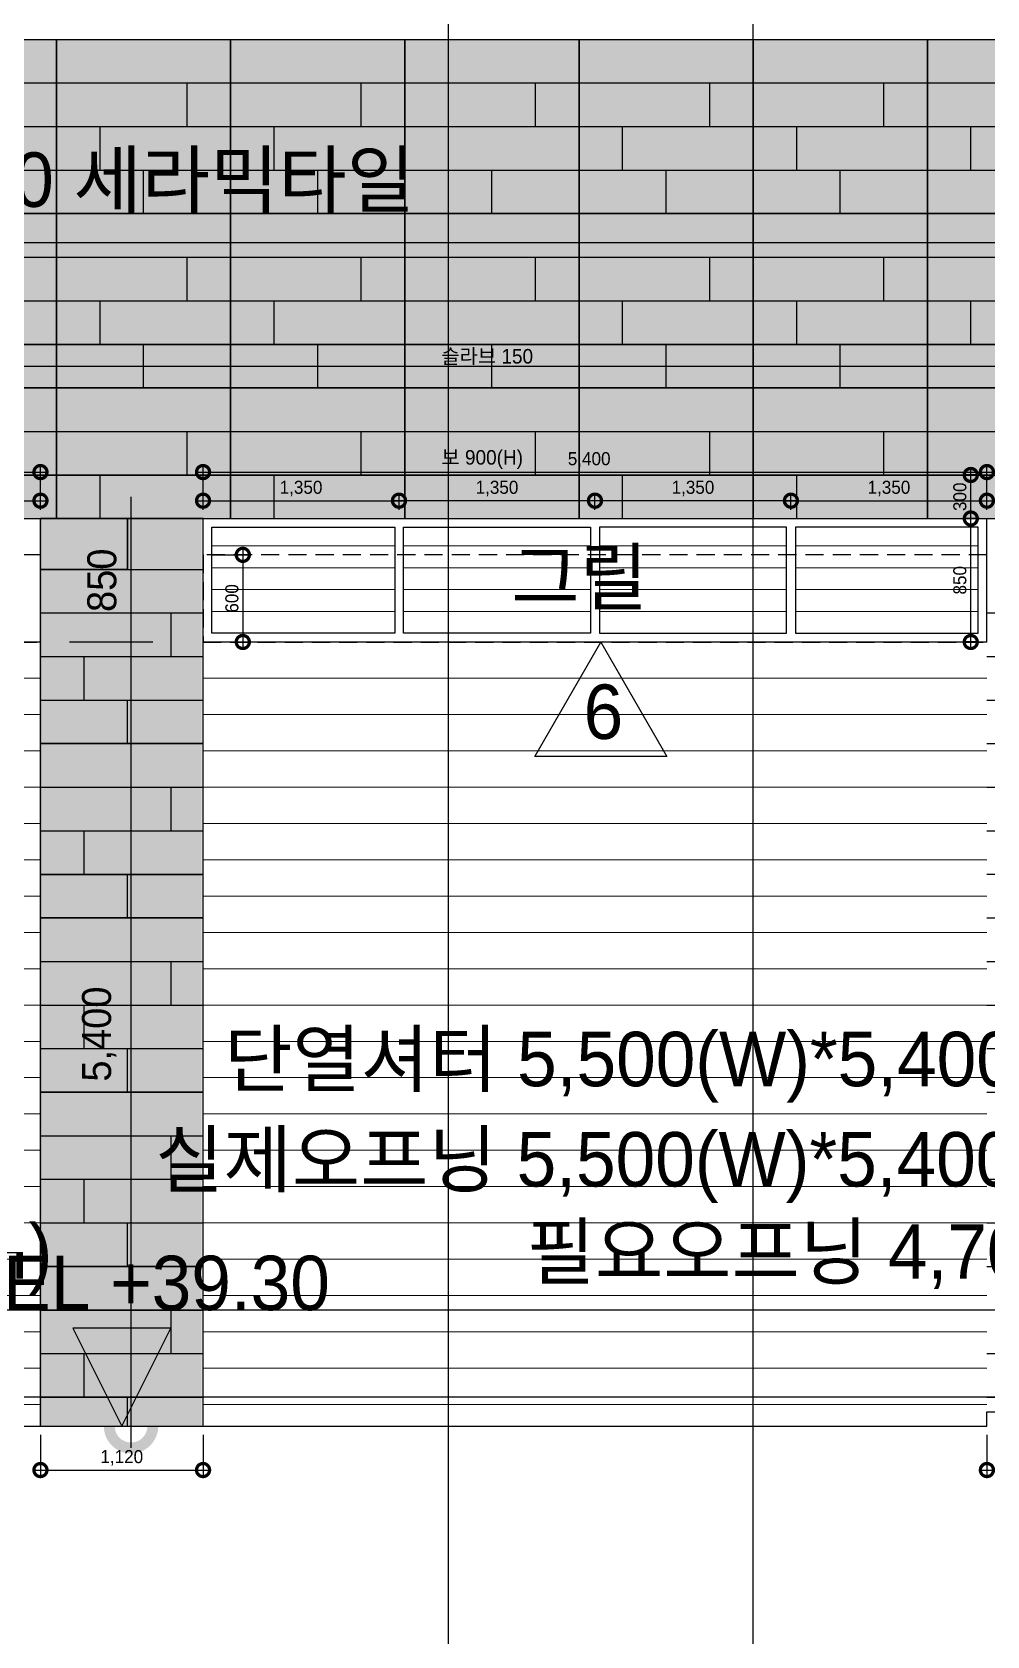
# Model space of a CAD drawing. Extents: x -430745 to 210250, y 0 to 148500.
# Drawn here: x 100127 to 106705, y 35485 to 46529 of the extents above; entities that cross this region are included whole.
import ezdxf
from ezdxf.enums import TextEntityAlignment as Align
from ezdxf.xclip import XClip

# ---------------------------------------------------------------- set-up
doc = ezdxf.new("R2010")
doc.units = 0
doc.header["$LTSCALE"] = 250
doc.header["$MEASUREMENT"] = 0
doc.header["$XCLIPFRAME"] = 2
doc.linetypes.add('ACAD_ISO05W100', pattern=[33, 24, -3, 0, -3, 0, -3])
doc.linetypes.add('X-배면도$0$DASHED', pattern=[0.75, 0.5, -0.25])
doc.layers.get('0').update_dxf_attribs({"linetype": 'CONTINUOUS'})
doc.layers.get('Defpoints').update_dxf_attribs({"linetype": 'CONTINUOUS'})
for name, color, linetype in [('# 레벨 계획', 193, 'CONTINUOUS'), ('A-CEN', 1, 'CONTINUOUS'), ('A-DIM', 7, 'CONTINUOUS'), ('A-ELE-2', 2, 'CONTINUOUS'), ('A-ELE-253', 253, 'CONTINUOUS'), ('A-ELE-8 해치(세로)', 8, 'CONTINUOUS'), ('A-SITE', 2, 'ACAD_ISO05W100'), ('X-배면도$0$A-DOOR-SHT', 3, 'CONTINUOUS'), ('X-배면도$0$A-ELE-7', 7, 'CONTINUOUS'), ('X-배면도$0$A-ELE-8', 8, 'CONTINUOUS'), ('X-배면도$0$A-ELE-8 해치', 8, 'CONTINUOUS')]:
    doc.layers.add(name, color=color, linetype=linetype)
for name, color, linetype, plot in [('NOPLOT', 193, 'CONTINUOUS', False), ('NOPLOT-TEXT', 41, 'CONTINUOUS', False), ('X-배면도$0$A-ELE-셔터박스', 5, 'X-배면도$0$DASHED', False), ('X-배면도$0$NOPLOT', 193, 'CONTINUOUS', False), ('X-배면도$0$NOPLOT-TEXT', 41, 'CONTINUOUS', False)]:
    doc.layers.add(name, color=color, linetype=linetype, plot=plot)
doc.layers.add('X-배면도$0$A-ELE-9', color=9, linetype='CONTINUOUS', lineweight=5)
doc.styles.add('Gdim', font='')
doc.styles.add('Gtx', font='')
doc.styles.add('X-배면도$0$Gdim', font='')
doc.styles.add('X-배면도$0$Gtx', font='')
doc.styles.get('Gdim').set_extended_font_data('Dotum')
doc.styles.get('Gtx').set_extended_font_data('Dotum')
doc.styles.get('X-배면도$0$Gdim').set_extended_font_data('Dotum')
doc.styles.get('X-배면도$0$Gtx').set_extended_font_data('Dotum')
doc.dimstyles.new('Gdim100', dxfattribs={"dimscale": 100, "dimtxt": 3, "dimasz": 6, "dimexe": 1.5, "dimexo": 2, "dimgap": 1, "dimtad": 1, "dimdec": 0, "dimzin": 0, "dimdsep": 46, "dimtxsty": 'Gdim', "dimblk": 'DOTSMALL', "dimcen": 1.5, "dimdle": 1.5, "dimclrd": 1, "dimclre": 1, "dimclrt": 256, "dimazin": 0, "dimtfac": 1, "dimtdec": 0, "dimtix": 1, "dimtmove": 2, "dimatfit": 3, "dimldrblk": 'DOTSMALL', "dimfxl": 1.5, "dimtolj": 1, "dimtzin": 0, "dimlwd": -1, "dimlwe": -1, "dimarcsym": 0})
doc.dimstyles.new('Gdim30', dxfattribs={"dimscale": 30, "dimtxt": 3, "dimasz": 6, "dimexe": 1.5, "dimexo": 2, "dimgap": 1, "dimtad": 1, "dimdec": 0, "dimzin": 0, "dimdsep": 46, "dimlunit": 6, "dimtxsty": 'Gdim', "dimblk": 'DOTSMALL', "dimcen": 1.5, "dimdle": 1.5, "dimclrd": 1, "dimclre": 1, "dimclrt": 256, "dimazin": 0, "dimtfac": 1, "dimtdec": 0, "dimtix": 1, "dimtmove": 2, "dimatfit": 3, "dimldrblk": 'DOTSMALL', "dimfxl": 1.5, "dimtolj": 1, "dimtzin": 0, "dimlwd": -1, "dimlwe": -1, "dimarcsym": 1})
doc.dimstyles.new('X-배면도$0$Gdim250', dxfattribs={"dimscale": 250, "dimtxt": 3, "dimasz": 6, "dimexe": 1.5, "dimexo": 2, "dimgap": 1, "dimtad": 1, "dimdec": 0, "dimzin": 0, "dimdsep": 46, "dimlunit": 6, "dimtxsty": 'X-배면도$0$Gdim', "dimblk": 'X-배면도$0$_DotSmall', "dimblk1": 'X-배면도$0$_DotSmall', "dimblk2": 'X-배면도$0$_DotSmall', "dimsah": 1, "dimcen": 1.5, "dimdle": 1.5, "dimclrd": 1, "dimclre": 1, "dimclrt": 256, "dimazin": 0, "dimtfac": 1, "dimtdec": 0, "dimtix": 1, "dimtmove": 2, "dimatfit": 3, "dimldrblk": 'X-배면도$0$_DotSmall', "dimfxl": 1.5, "dimtolj": 1, "dimtzin": 0, "dimlwd": -1, "dimlwe": -1, "dimarcsym": 1})
doc.dimstyles.new('X-배면도$0$Gdim30', dxfattribs={"dimscale": 30, "dimtxt": 3, "dimasz": 6, "dimexe": 1.5, "dimexo": 2, "dimgap": 1, "dimtad": 1, "dimdec": 0, "dimzin": 0, "dimdsep": 46, "dimlunit": 6, "dimtxsty": 'X-배면도$0$Gdim', "dimblk": 'X-배면도$0$_DotSmall', "dimcen": 1.5, "dimdle": 1.5, "dimclrd": 1, "dimclre": 1, "dimclrt": 256, "dimazin": 0, "dimtfac": 1, "dimtdec": 0, "dimtix": 1, "dimtmove": 2, "dimatfit": 3, "dimldrblk": 'X-배면도$0$_DotSmall', "dimfxl": 1.5, "dimtolj": 1, "dimtzin": 0, "dimlwd": -1, "dimlwe": -1, "dimarcsym": 1})

# ---------------------------------------------------------------- blocks, each defined once
blk = doc.blocks.new('A-CEN-WEST2')
at = {"layer": 'A-CEN'}
for p, q in [((14319010.5, -438071.4, 0), (14319010.5, -330738.1, 0)), ((14321110.5, -438071.4, 0), (14321110.5, -330738.1, 0)), ((14386647.6, -420925.9, 0), (14240098.5, -420925.9, 0)), ((14386647.6, -421525.9, 0), (14300110.5, -421525.9, 0))]:
    blk.add_line(p, q, dxfattribs=at)
at = {"layer": 'A-CEN', "elevation": 0}
blk.add_lwpolyline([(14300110.5, -413575.9), (14386647.6, -413575.9)], dxfattribs=at)
blk = doc.blocks.new('A$C4f5f1e8d')
at = {"layer": '# 레벨 계획', "elevation": 0}
blk.add_lwpolyline([(60504, 500), (60841, 1175), (60166, 1175), (60504, 500)], dxfattribs=at)
at = {"layer": '# 레벨 계획', "style": 'Gtx'}
blk.add_text('EL +39.30', height=375, rotation=360, dxfattribs=at).set_placement((59687, 1299))
blk = doc.blocks.new('_DotSmall')
at = {"color": 0, "linetype": 'ByBlock', "const_width": 0.5}
blk.add_lwpolyline([(-0.0625, 0, 1), (0.0625, 0, 1)], format="xyb", close=True, dxfattribs=at)
blk = doc.blocks.new('*D65')
at = {"layer": 'Defpoints', "color": 0, "transparency": 16777216}
for p in [(108195, 37729, 0), (106705, 36929), (108195, 36627)]:
    blk.add_point(p, dxfattribs=at)
at = {"layer": 'NOPLOT', "color": 1, "transparency": 16777216}
for p, q in [((108195, 37669), (108195, 36582)), ((106705, 36869), (106705, 36582)), ((106660, 36627), (108240, 36627))]:
    blk.add_line(p, q, dxfattribs=at)
at = {"layer": 'NOPLOT', "color": 1, "transparency": 16777216, "xscale": 180, "yscale": 180, "zscale": 180, "rotation": 180}
blk.add_blockref('_DotSmall', (106705, 36627), dxfattribs=at)
at = {"layer": 'NOPLOT', "color": 1, "transparency": 16777216, "xscale": 180, "yscale": 180, "zscale": 180}
blk.add_blockref('_DotSmall', (108195, 36627), dxfattribs=at)
at = {"layer": 'NOPLOT', "transparency": 16777216, "insert": (107450, 36711), "char_height": 90, "attachment_point": 5, "style": 'Gdim'}
blk.add_mtext('\\A1;1,490', dxfattribs=at)
blk = doc.blocks.new('X-배면도$0$_DotSmall')
at = {"color": 0, "linetype": 'ByBlock', "const_width": 0.5}
blk.add_lwpolyline([(-0.0625, 0, 1), (0.0625, 0, 1)], format="xyb", close=True, dxfattribs=at)
blk = doc.blocks.new('*D87')
at = {"layer": 'Defpoints', "color": 0, "transparency": 16777216}
for p in [(100235, 43179, 0), (100809, 43179, 0), (100185, 42329)]:
    blk.add_point(p, dxfattribs=at)
at = {"layer": 'NOPLOT', "color": 1, "transparency": 16777216}
for p, q in [((100809, 42179, 0), (100809, 43329, 0)), ((100435, 43179, 0), (100959, 43179, 0)), ((100385, 42329, 0), (100959, 42329, 0))]:
    blk.add_line(p, q, dxfattribs=at)
at = {"layer": 'NOPLOT', "color": 1, "transparency": 16777216, "xscale": 600, "yscale": 600, "zscale": 600}
for p, rotation in [((100809, 43179, 0), 90), ((100809, 42329, 0), 270)]:
    blk.add_blockref('X-배면도$0$_DotSmall', p, dxfattribs=dict(at, rotation=rotation))
at = {"layer": 'NOPLOT', "transparency": 16777216, "insert": (100609, 42754, 0), "char_height": 200, "attachment_point": 5, "rotation": 90, "style": 'X-배면도$0$Gdim'}
blk.add_mtext('\\A1;850', dxfattribs=at)
blk = doc.blocks.new('*D88')
at = {"layer": 'Defpoints', "color": 0, "transparency": 16777216}
for p in [(106594, 43479), (106705, 43479, 0), (106705, 43179, 0)]:
    blk.add_point(p, dxfattribs=at)
at = {"layer": 'NOPLOT', "color": 1, "transparency": 16777216}
for p, q in [((106594, 43134), (106594, 43524)), ((106645, 43479), (106549, 43479)), ((106645, 43179), (106549, 43179))]:
    blk.add_line(p, q, dxfattribs=at)
at = {"layer": 'NOPLOT', "color": 1, "transparency": 16777216, "xscale": 180, "yscale": 180, "zscale": 180}
for p, rotation in [((106594, 43479), 90), ((106594, 43179), 270)]:
    blk.add_blockref('X-배면도$0$_DotSmall', p, dxfattribs=dict(at, rotation=rotation))
at = {"layer": 'NOPLOT', "transparency": 16777216, "insert": (106519, 43329), "char_height": 90, "attachment_point": 5, "rotation": 90, "style": 'X-배면도$0$Gdim'}
blk.add_mtext('\\A1;300', dxfattribs=at)
blk = doc.blocks.new('*D89')
at = {"layer": 'Defpoints', "color": 0, "transparency": 16777216}
for p in [(106594, 43179, 0), (106594, 43179, 0), (106705, 42329)]:
    blk.add_point(p, dxfattribs=at)
at = {"layer": 'NOPLOT', "color": 1, "transparency": 16777216}
for p, q in [((106594, 42284, 0), (106594, 43224, 0)), ((106654, 43179, 0), (106639, 43179, 0)), ((106645, 42329, 0), (106549, 42329, 0))]:
    blk.add_line(p, q, dxfattribs=at)
at = {"layer": 'NOPLOT', "color": 1, "transparency": 16777216, "xscale": 180, "yscale": 180, "zscale": 180}
for p, rotation in [((106594, 43179, 0), 90), ((106594, 42329, 0), 270)]:
    blk.add_blockref('X-배면도$0$_DotSmall', p, dxfattribs=dict(at, rotation=rotation))
at = {"layer": 'NOPLOT', "transparency": 16777216, "insert": (106519, 42754, 0), "char_height": 90, "attachment_point": 5, "rotation": 90, "style": 'X-배면도$0$Gdim'}
blk.add_mtext('\\A1;850', dxfattribs=at)
blk = doc.blocks.new('*D90')
at = {"layer": 'Defpoints', "color": 0, "transparency": 16777216}
for p in [(100235, 42329), (100809, 42329, 0), (100185, 36929)]:
    blk.add_point(p, dxfattribs=at)
at = {"layer": 'NOPLOT', "color": 1, "transparency": 16777216}
for p, q in [((100809, 36779, 0), (100809, 42479, 0)), ((100435, 42329, 0), (100959, 42329, 0)), ((100385, 36929, 0), (100959, 36929, 0))]:
    blk.add_line(p, q, dxfattribs=at)
at = {"layer": 'NOPLOT', "color": 1, "transparency": 16777216, "xscale": 600, "yscale": 600, "zscale": 600}
for p, rotation in [((100809, 42329, 0), 90), ((100809, 36929, 0), 270)]:
    blk.add_blockref('X-배면도$0$_DotSmall', p, dxfattribs=dict(at, rotation=rotation))
at = {"layer": 'NOPLOT', "transparency": 16777216, "insert": (100590, 39629, 0), "char_height": 200, "attachment_point": 5, "rotation": 90, "style": 'X-배면도$0$Gdim'}
blk.add_mtext('\\A1;5,400', dxfattribs=at)
blk = doc.blocks.new('*D92')
at = {"layer": 'Defpoints', "color": 0, "transparency": 16777216}
for p in [(101305, 42929), (101305, 42329), (101579, 42329)]:
    blk.add_point(p, dxfattribs=at)
at = {"layer": 'NOPLOT', "color": 1, "transparency": 16777216}
for p, q in [((101579, 42974), (101579, 42284)), ((101365, 42929), (101624, 42929)), ((101365, 42329), (101624, 42329))]:
    blk.add_line(p, q, dxfattribs=at)
at = {"layer": 'NOPLOT', "color": 1, "transparency": 16777216, "xscale": 180, "yscale": 180, "zscale": 180}
for p, rotation in [((101579, 42929), 90), ((101579, 42329), 270)]:
    blk.add_blockref('X-배면도$0$_DotSmall', p, dxfattribs=dict(at, rotation=rotation))
at = {"layer": 'NOPLOT', "transparency": 16777216, "insert": (101504, 42629), "char_height": 90, "attachment_point": 5, "rotation": 90, "style": 'X-배면도$0$Gdim'}
blk.add_mtext('\\A1;600', dxfattribs=at)
blk = doc.blocks.new('*D93')
at = {"layer": 'Defpoints', "color": 0, "transparency": 16777216}
for p in [(100185, 36929), (101305, 36929), (101305, 36627)]:
    blk.add_point(p, dxfattribs=at)
at = {"layer": 'NOPLOT', "color": 1, "transparency": 16777216}
for p, q in [((100185, 36869), (100185, 36582)), ((101305, 36869), (101305, 36582)), ((100140, 36627), (101350, 36627))]:
    blk.add_line(p, q, dxfattribs=at)
at = {"layer": 'NOPLOT', "color": 1, "transparency": 16777216, "xscale": 180, "yscale": 180, "zscale": 180, "rotation": 180}
blk.add_blockref('X-배면도$0$_DotSmall', (100185, 36627), dxfattribs=at)
at = {"layer": 'NOPLOT', "color": 1, "transparency": 16777216, "xscale": 180, "yscale": 180, "zscale": 180}
blk.add_blockref('X-배면도$0$_DotSmall', (101305, 36627), dxfattribs=at)
at = {"layer": 'NOPLOT', "transparency": 16777216, "insert": (100745, 36711), "char_height": 90, "attachment_point": 5, "style": 'X-배면도$0$Gdim'}
blk.add_mtext('\\A1;1,120', dxfattribs=at)
blk = doc.blocks.new('*D94')
at = {"layer": 'Defpoints', "color": 0, "transparency": 16777216}
for p in [(100185, 43499), (94785, 43179, 0), (100185, 43179, 0)]:
    blk.add_point(p, dxfattribs=at)
at = {"layer": 'NOPLOT', "color": 1, "transparency": 16777216}
for p, q in [((94785, 43239), (94785, 43544)), ((100185, 43239), (100185, 43544)), ((94740, 43499), (100230, 43499))]:
    blk.add_line(p, q, dxfattribs=at)
at = {"layer": 'NOPLOT', "color": 1, "transparency": 16777216, "xscale": 180, "yscale": 180, "zscale": 180, "rotation": 180}
blk.add_blockref('X-배면도$0$_DotSmall', (94785, 43499), dxfattribs=at)
at = {"layer": 'NOPLOT', "color": 1, "transparency": 16777216, "xscale": 180, "yscale": 180, "zscale": 180}
blk.add_blockref('X-배면도$0$_DotSmall', (100185, 43499), dxfattribs=at)
at = {"layer": 'NOPLOT', "transparency": 16777216, "insert": (97525, 43583), "char_height": 90, "attachment_point": 5, "style": 'X-배면도$0$Gdim'}
blk.add_mtext('\\A1;5,400', dxfattribs=at)
blk = doc.blocks.new('*D95')
at = {"layer": 'Defpoints', "color": 0, "transparency": 16777216}
for p in [(106705, 43499), (101305, 43179, 0), (106705, 43179, 0)]:
    blk.add_point(p, dxfattribs=at)
at = {"layer": 'NOPLOT', "color": 1, "transparency": 16777216}
for p, q in [((101305, 43239), (101305, 43544)), ((106705, 43239), (106705, 43544)), ((101260, 43499), (106750, 43499))]:
    blk.add_line(p, q, dxfattribs=at)
at = {"layer": 'NOPLOT', "color": 1, "transparency": 16777216, "xscale": 180, "yscale": 180, "zscale": 180, "rotation": 180}
blk.add_blockref('X-배면도$0$_DotSmall', (101305, 43499), dxfattribs=at)
at = {"layer": 'NOPLOT', "color": 1, "transparency": 16777216, "xscale": 180, "yscale": 180, "zscale": 180}
blk.add_blockref('X-배면도$0$_DotSmall', (106705, 43499), dxfattribs=at)
at = {"layer": 'NOPLOT', "transparency": 16777216, "insert": (103965, 43583), "char_height": 90, "attachment_point": 5, "style": 'X-배면도$0$Gdim'}
blk.add_mtext('\\A1;5,400', dxfattribs=at)
blk = doc.blocks.new('*D97')
at = {"layer": 'Defpoints', "color": 0, "transparency": 16777216}
for p in [(100185, 43302), (98835, 43179, 0), (100185, 43179, 0)]:
    blk.add_point(p, dxfattribs=at)
at = {"layer": 'NOPLOT', "color": 1, "transparency": 16777216}
for p, q in [((98790, 43302), (100230, 43302)), ((98835, 43239), (98835, 43347)), ((100185, 43239), (100185, 43347))]:
    blk.add_line(p, q, dxfattribs=at)
at = {"layer": 'NOPLOT', "color": 1, "transparency": 16777216, "xscale": 180, "yscale": 180, "zscale": 180, "rotation": 180}
blk.add_blockref('X-배면도$0$_DotSmall', (98835, 43302), dxfattribs=at)
at = {"layer": 'NOPLOT', "color": 1, "transparency": 16777216, "xscale": 180, "yscale": 180, "zscale": 180}
blk.add_blockref('X-배면도$0$_DotSmall', (100185, 43302), dxfattribs=at)
at = {"layer": 'NOPLOT', "transparency": 16777216, "insert": (99510, 43386), "char_height": 90, "attachment_point": 5, "style": 'X-배면도$0$Gdim'}
blk.add_mtext('\\A1;1,350', dxfattribs=at)
blk = doc.blocks.new('*D100')
at = {"layer": 'Defpoints', "color": 0, "transparency": 16777216}
for p in [(102655, 43302), (101305, 43179, 0), (102655, 43179, 0)]:
    blk.add_point(p, dxfattribs=at)
at = {"layer": 'NOPLOT', "color": 1, "transparency": 16777216}
for p, q in [((101260, 43302), (102700, 43302)), ((101305, 43239), (101305, 43347)), ((102655, 43239), (102655, 43347))]:
    blk.add_line(p, q, dxfattribs=at)
at = {"layer": 'NOPLOT', "color": 1, "transparency": 16777216, "xscale": 180, "yscale": 180, "zscale": 180, "rotation": 180}
blk.add_blockref('X-배면도$0$_DotSmall', (101305, 43302), dxfattribs=at)
at = {"layer": 'NOPLOT', "color": 1, "transparency": 16777216, "xscale": 180, "yscale": 180, "zscale": 180}
blk.add_blockref('X-배면도$0$_DotSmall', (102655, 43302), dxfattribs=at)
at = {"layer": 'NOPLOT', "transparency": 16777216, "insert": (101980, 43386), "char_height": 90, "attachment_point": 5, "style": 'X-배면도$0$Gdim'}
blk.add_mtext('\\A1;1,350', dxfattribs=at)
blk = doc.blocks.new('*D101')
at = {"layer": 'Defpoints', "color": 0, "transparency": 16777216}
for p in [(106705, 43302), (105355, 43179, 0), (106705, 43179, 0)]:
    blk.add_point(p, dxfattribs=at)
at = {"layer": 'NOPLOT', "color": 1, "transparency": 16777216}
for p, q in [((105310, 43302), (106750, 43302)), ((105355, 43239), (105355, 43347)), ((106705, 43239), (106705, 43347))]:
    blk.add_line(p, q, dxfattribs=at)
at = {"layer": 'NOPLOT', "color": 1, "transparency": 16777216, "xscale": 180, "yscale": 180, "zscale": 180, "rotation": 180}
blk.add_blockref('X-배면도$0$_DotSmall', (105355, 43302), dxfattribs=at)
at = {"layer": 'NOPLOT', "color": 1, "transparency": 16777216, "xscale": 180, "yscale": 180, "zscale": 180}
blk.add_blockref('X-배면도$0$_DotSmall', (106705, 43302), dxfattribs=at)
at = {"layer": 'NOPLOT', "transparency": 16777216, "insert": (106030, 43386), "char_height": 90, "attachment_point": 5, "style": 'X-배면도$0$Gdim'}
blk.add_mtext('\\A1;1,350', dxfattribs=at)
blk = doc.blocks.new('*D102')
at = {"layer": 'Defpoints', "color": 0, "transparency": 16777216}
for p in [(104005, 43302), (104005, 43179, 0), (105355, 43179, 0)]:
    blk.add_point(p, dxfattribs=at)
at = {"layer": 'NOPLOT', "color": 1, "transparency": 16777216}
for p, q in [((105400, 43302), (103960, 43302)), ((104005, 43239), (104005, 43347)), ((105355, 43239), (105355, 43347))]:
    blk.add_line(p, q, dxfattribs=at)
at = {"layer": 'NOPLOT', "color": 1, "transparency": 16777216, "xscale": 180, "yscale": 180, "zscale": 180, "rotation": 180}
blk.add_blockref('X-배면도$0$_DotSmall', (104005, 43302), dxfattribs=at)
at = {"layer": 'NOPLOT', "color": 1, "transparency": 16777216, "xscale": 180, "yscale": 180, "zscale": 180}
blk.add_blockref('X-배면도$0$_DotSmall', (105355, 43302), dxfattribs=at)
at = {"layer": 'NOPLOT', "transparency": 16777216, "insert": (104680, 43386), "char_height": 90, "attachment_point": 5, "style": 'X-배면도$0$Gdim'}
blk.add_mtext('\\A1;1,350', dxfattribs=at)
blk = doc.blocks.new('*D103')
at = {"layer": 'Defpoints', "color": 0, "transparency": 16777216}
for p in [(102655, 43302), (102655, 43179, 0), (104005, 43179, 0)]:
    blk.add_point(p, dxfattribs=at)
at = {"layer": 'NOPLOT', "color": 1, "transparency": 16777216}
for p, q in [((104050, 43302), (102610, 43302)), ((102655, 43239), (102655, 43347)), ((104005, 43239), (104005, 43347))]:
    blk.add_line(p, q, dxfattribs=at)
at = {"layer": 'NOPLOT', "color": 1, "transparency": 16777216, "xscale": 180, "yscale": 180, "zscale": 180, "rotation": 180}
blk.add_blockref('X-배면도$0$_DotSmall', (102655, 43302), dxfattribs=at)
at = {"layer": 'NOPLOT', "color": 1, "transparency": 16777216, "xscale": 180, "yscale": 180, "zscale": 180}
blk.add_blockref('X-배면도$0$_DotSmall', (104005, 43302), dxfattribs=at)
at = {"layer": 'NOPLOT', "transparency": 16777216, "insert": (103330, 43386), "char_height": 90, "attachment_point": 5, "style": 'X-배면도$0$Gdim'}
blk.add_mtext('\\A1;1,350', dxfattribs=at)
blk = doc.blocks.new('X-배면도$0$하역장 보 검토-240802')
at = {"layer": 'X-배면도$0$NOPLOT', "color": 177, "true_color": 0x293189}
blk.add_line((120948, -163507, 0), (151248, -163507, 0), dxfattribs=at)
at = {"layer": 'X-배면도$0$NOPLOT', "color": 177, "true_color": 0x293189, "elevation": 0}
blk.add_lwpolyline([(151248, -164257), (120948, -164257), (120948, -163357), (151248, -163357)], close=True, dxfattribs=at)
at = {"layer": 'X-배면도$0$NOPLOT-TEXT', "linetype": 'Continuous', "style": 'X-배면도$0$Gtx'}
for s, p in [('슬라브 150', (138000, -163489)), ('보 900(H)', (138000, -164185))]:
    blk.add_text(s, height=100, rotation=360, dxfattribs=at).set_placement(p)
blk = doc.blocks.new('*U211')
for p, q in [((14400, 900), (14400, 1200)), ((15600, 900), (15600, 1200)), ((16800, 900), (16800, 1200)), ((18000, 900), (18000, 1200)), ((19200, 900), (19200, 1200)), ((20400, 900), (20400, 1200)), ((15300, 600), (15300, 900)), ((16500, 600), (16500, 900)), ((17700, 600), (17700, 900)), ((18900, 600), (18900, 900)), ((20100, 600), (20100, 900)), ((14700, 300), (14700, 600)), ((15900, 300), (15900, 600)), ((17100, 300), (17100, 600)), ((18300, 300), (18300, 600)), ((19500, 300), (19500, 600)), ((20700, 300), (20700, 600)), ((15000, 0), (15000, 300)), ((16200, 0), (16200, 300)), ((17400, 0), (17400, 300)), ((18600, 0), (18600, 300)), ((19800, 0), (19800, 300))]:
    blk.add_line(p, q)
at = {"layer": 'NOPLOT'}
for p, q in [((13200, 900), (14400, 900)), ((14400, 900), (15600, 900)), ((15600, 900), (16800, 900)), ((16800, 900), (18000, 900)), ((18000, 900), (19200, 900)), ((19200, 900), (20400, 900)), ((20400, 900), (21600, 900)), ((13200, 600), (14400, 600)), ((14400, 600), (15600, 600)), ((15600, 600), (16800, 600)), ((16800, 600), (18000, 600)), ((18000, 600), (19200, 600)), ((19200, 600), (20400, 600)), ((20400, 600), (21600, 600)), ((13200, 300), (14400, 300)), ((14400, 300), (15600, 300)), ((15600, 300), (16800, 300)), ((16800, 300), (18000, 300)), ((18000, 300), (19200, 300)), ((19200, 300), (20400, 300)), ((20400, 300), (21600, 300))]:
    blk.add_line(p, q, dxfattribs=at)
for points in [[(13200, 1200), (14400, 1200), (14400, 0), (13200, 0)], [(14400, 1200), (15600, 1200), (15600, 0), (14400, 0)], [(15600, 1200), (16800, 1200), (16800, 0), (15600, 0)], [(16800, 1200), (18000, 1200), (18000, 0), (16800, 0)], [(18000, 1200), (19200, 1200), (19200, 0), (18000, 0)], [(19200, 1200), (20400, 1200), (20400, 0), (19200, 0)], [(20400, 1200), (21600, 1200), (21600, 0), (20400, 0)]]:
    blk.add_lwpolyline(points, close=True, dxfattribs=at)
blk = doc.blocks.new('*D156')
at = {"layer": 'Defpoints', "color": 0, "transparency": 16777216}
for p in [(0, 350), (96, 350), (0, 0)]:
    blk.add_point(p, dxfattribs=at)
at = {"layer": 'NOPLOT', "color": 1, "transparency": 16777216}
for p, q in [((20, 350), (111, 350)), ((96, -15), (96, 365)), ((20, 0), (111, 0))]:
    blk.add_line(p, q, dxfattribs=at)
at = {"layer": 'NOPLOT', "color": 1, "transparency": 16777216, "xscale": 60, "yscale": 60, "zscale": 60}
for p, rotation in [((96, 350), 90), ((96, 0), 270)]:
    blk.add_blockref('_DotSmall', p, dxfattribs=dict(at, rotation=rotation))
at = {"layer": 'NOPLOT', "transparency": 16777216, "insert": (71, 175), "char_height": 30, "attachment_point": 5, "rotation": 90, "style": 'Gdim'}
blk.add_mtext('\\A1;350', dxfattribs=at)
blk = doc.blocks.new('*D234')
at = {"layer": 'Defpoints', "color": 0, "transparency": 16777216}
for p in [(0, 1200), (0, 900), (100, 900)]:
    blk.add_point(p, dxfattribs=at)
at = {"layer": 'NOPLOT', "color": 1, "transparency": 16777216}
for p, q in [((100, 1215), (100, 885)), ((20, 1200), (115, 1200)), ((20, 900), (115, 900))]:
    blk.add_line(p, q, dxfattribs=at)
at = {"layer": 'NOPLOT', "color": 1, "transparency": 16777216, "xscale": 60, "yscale": 60, "zscale": 60}
for p, rotation in [((100, 1200), 90), ((100, 900), 270)]:
    blk.add_blockref('_DotSmall', p, dxfattribs=dict(at, rotation=rotation))
at = {"layer": 'NOPLOT', "transparency": 16777216, "insert": (75, 1050), "char_height": 30, "attachment_point": 5, "rotation": 90, "style": 'Gdim'}
blk.add_mtext('\\A1;300', dxfattribs=at)
blk = doc.blocks.new('*D235')
at = {"layer": 'Defpoints', "color": 0, "transparency": 16777216}
for p in [(0, 900), (0, 600), (100, 600)]:
    blk.add_point(p, dxfattribs=at)
at = {"layer": 'NOPLOT', "color": 1, "transparency": 16777216}
for p, q in [((20, 900), (115, 900)), ((100, 915), (100, 585)), ((20, 600), (115, 600))]:
    blk.add_line(p, q, dxfattribs=at)
at = {"layer": 'NOPLOT', "color": 1, "transparency": 16777216, "xscale": 60, "yscale": 60, "zscale": 60}
for p, rotation in [((100, 900), 90), ((100, 600), 270)]:
    blk.add_blockref('_DotSmall', p, dxfattribs=dict(at, rotation=rotation))
at = {"layer": 'NOPLOT', "transparency": 16777216, "insert": (75, 750), "char_height": 30, "attachment_point": 5, "rotation": 90, "style": 'Gdim'}
blk.add_mtext('\\A1;300', dxfattribs=at)
blk = doc.blocks.new('*D236')
at = {"layer": 'Defpoints', "color": 0, "transparency": 16777216}
for p in [(0, 600), (0, 300), (100, 300)]:
    blk.add_point(p, dxfattribs=at)
at = {"layer": 'NOPLOT', "color": 1, "transparency": 16777216}
for p, q in [((20, 600), (115, 600)), ((100, 615), (100, 285)), ((20, 300), (115, 300))]:
    blk.add_line(p, q, dxfattribs=at)
at = {"layer": 'NOPLOT', "color": 1, "transparency": 16777216, "xscale": 60, "yscale": 60, "zscale": 60}
for p, rotation in [((100, 600), 90), ((100, 300), 270)]:
    blk.add_blockref('_DotSmall', p, dxfattribs=dict(at, rotation=rotation))
at = {"layer": 'NOPLOT', "transparency": 16777216, "insert": (75, 450), "char_height": 30, "attachment_point": 5, "rotation": 90, "style": 'Gdim'}
blk.add_mtext('\\A1;300', dxfattribs=at)
blk = doc.blocks.new('*D237')
at = {"layer": 'Defpoints', "color": 0, "transparency": 16777216}
for p in [(0, 300), (0, 0), (100, 0)]:
    blk.add_point(p, dxfattribs=at)
at = {"layer": 'NOPLOT', "color": 1, "transparency": 16777216}
for p, q in [((20, 300), (115, 300)), ((100, 315), (100, -15)), ((20, 0), (115, 0))]:
    blk.add_line(p, q, dxfattribs=at)
at = {"layer": 'NOPLOT', "color": 1, "transparency": 16777216, "xscale": 60, "yscale": 60, "zscale": 60}
for p, rotation in [((100, 300), 90), ((100, 0), 270)]:
    blk.add_blockref('_DotSmall', p, dxfattribs=dict(at, rotation=rotation))
at = {"layer": 'NOPLOT', "transparency": 16777216, "insert": (75, 150), "char_height": 30, "attachment_point": 5, "rotation": 90, "style": 'Gdim'}
blk.add_mtext('\\A1;300', dxfattribs=at)
blk = doc.blocks.new('*U155')
for p, q in [((0, 0), (0, 350)), ((1200, 0), (1200, 350))]:
    blk.add_line(p, q)
at = {"layer": 'NOPLOT'}
blk.add_lwpolyline([(0, 350), (1200, 350), (1200, 0), (0, 0)], close=True, dxfattribs=at)
dim = blk.add_linear_dim(base=(96.2, 350), p1=(0, 0), p2=(0, 350), angle=90, dimstyle='Gdim100', override={"dimscale": 10, "dimarcsym": 1}, dxfattribs=at)
dim.commit()
dim.dimension.update_dxf_attribs({"geometry": '*D156', "text_midpoint": (71.1, 175)})
blk = doc.blocks.new('*U233')
for p, q in [((0, 900), (0, 1200)), ((1200, 900), (1200, 1200)), ((2400, 900), (2400, 1200)), ((900, 600), (900, 900)), ((2100, 600), (2100, 900)), ((300, 300), (300, 600)), ((1500, 300), (1500, 600)), ((600, 0), (600, 300)), ((1800, 0), (1800, 300))]:
    blk.add_line(p, q)
at = {"layer": 'NOPLOT'}
for p, q in [((0, 900), (1200, 900)), ((1200, 900), (2400, 900)), ((0, 600), (1200, 600)), ((1200, 600), (2400, 600)), ((0, 300), (1200, 300)), ((1200, 300), (2400, 300))]:
    blk.add_line(p, q, dxfattribs=at)
for points in [[(0, 1200), (1200, 1200), (1200, 0), (0, 0)], [(1200, 1200), (2400, 1200), (2400, 0), (1200, 0)]]:
    blk.add_lwpolyline(points, close=True, dxfattribs=at)
for base, p1, p2, picture, middle in [((99.9, 900), (0, 1200), (0, 900), '*D234', (74.9, 1050)), ((99.9, 600), (0, 900), (0, 600), '*D235', (74.9, 750)), ((99.9, 300), (0, 600), (0, 300), '*D236', (74.9, 450)), ((99.9, 0), (0, 300), (0, 0), '*D237', (74.9, 150))]:
    dim = blk.add_linear_dim(base=base, p1=p1, p2=p2, angle=90, dimstyle='Gdim100', override={"dimscale": 10, "dimarcsym": 1}, dxfattribs=at)
    dim.commit()
    dim.dimension.update_dxf_attribs({"geometry": picture, "text_midpoint": middle})

msp = doc.modelspace()

# ---------------------------------------------------------------- hatches: boundary and pattern name
at = {"layer": 'A-ELE-253'}
h = msp.add_hatch(dxfattribs=at)
h.set_pattern_fill('AR-CONC', color=256, scale=3)
h.set_pattern_definition([(50, (0, 0), (546.554, -47.8173), [57.15, -628.65]), (355, (0, 0), (-105.7285, 573.17), [45.72, -502.92]), (100.451, (45.55, -4), (440.8275, 525.35), [48.57, -534.27]), (46.1842, (0, 152.4), (813.237, -126.127), [85.725, -942.975]), (96.6356, (67.8, 141.9), (712.2127, 742.2767), [72.855, -801.405]), (351.184, (0, 152.4), (712.214, 742.2754), [68.58, -754.38]), (21, (76.2, 114.3), (454.8446, -306.7966), [57.15, -628.65]), (326, (76.2, 114.3), (185.406, 552.564), [45.72, -502.92]), (71.4514, (114.1, 88.73), (640.2495, 245.7686), [48.57, -534.27]), (37.5, (0, 0), (9.2658, 253.66512), [0, -496.824, 0, -510.54, 0, -504.825]), (7.5, (0, 0), (200.459, 300.5417), [0, -291.084, 0, -485.394, 0, -192.405]), (327.5, (-169.93, 0), (406.7718, -17.18623), [0, -190.5, 0, -594.36, 0, -788.67]), (317.5, (-246.13, 0), (444.3875, 76.2795), [0, -247.65, 0, -394.716, 0, -560.07])])
h.paths.add_polyline_path([(116195.3, 46478.9), (85895.3, 46478.9), (85895.3, 37028.9), (86695.3, 37028.9), (86695.3, 40728.9), (88295.3, 40728.9), (88295.3, 37028.9), (94785.3, 37028.9), (94785.3, 42328.9), (94695.3, 43178.9), (100195.3, 43178.9), (100195.3, 42328.9), (100195.3, 36928.9), (101295.3, 36928.9), (101295.3, 42328.9), (101295.3, 43178.9), (106795.3, 43178.9), (106795.3, 42328.9), (106795.3, 37028.9), (116195.3, 37028.9), (116195.3, 37728.9)])
h.paths.add_polyline_path([(93445.3, 43178.9), (93445.3, 37728.9), (89545.3, 37728.9), (89545.3, 43178.9)], flags=16)
h.paths.add_polyline_path([(93385.3, 43118.9), (93385.3, 41408.9), (92175.3, 41408.9), (92175.3, 43118.9)], flags=0)
h.paths.add_polyline_path([(93385.3, 41348.9), (93385.3, 39558.9), (92175.3, 39558.9), (92175.3, 41348.9)], flags=0)
h.paths.add_polyline_path([(108195.3, 43178.9), (110895.3, 43178.9), (110895.3, 37728.9), (108195.3, 37728.9)], flags=16)
h.paths.add_polyline_path([(108255.3, 43118.9), (109515.3, 43118.9), (109515.3, 41408.9), (108255.3, 41408.9)], flags=0)
h.paths.add_polyline_path([(92115.3, 43118.9), (92115.3, 41408.9), (90875.3, 41408.9), (90875.3, 43118.9)], flags=0)
h.paths.add_polyline_path([(93385.3, 39498.9), (93385.3, 37788.9), (92175.3, 37788.9), (92175.3, 39498.9)], flags=0)
h.paths.add_polyline_path([(108255.3, 41348.9), (109515.3, 41348.9), (109515.3, 39558.9), (108255.3, 39558.9)], flags=0)
h.paths.add_polyline_path([(92115.3, 41348.9), (92115.3, 39558.9), (90875.3, 39558.9), (90875.3, 41348.9)], flags=0)
h.paths.add_polyline_path([(109575.3, 43118.9), (110835.3, 43118.9), (110835.3, 41408.9), (109575.3, 41408.9)], flags=0)
h.paths.add_polyline_path([(90815.3, 43118.9), (90815.3, 41408.9), (89605.3, 41408.9), (89605.3, 43118.9)], flags=0)
h.paths.add_polyline_path([(108255.3, 39498.9), (109515.3, 39498.9), (109515.3, 37788.9), (108255.3, 37788.9)], flags=0)
h.paths.add_polyline_path([(92115.3, 39498.9), (92115.3, 37788.9), (90875.3, 37788.9), (90875.3, 39498.9)], flags=0)
h.paths.add_polyline_path([(109575.3, 41348.9), (110835.3, 41348.9), (110835.3, 39558.9), (109575.3, 39558.9)], flags=0)
h.paths.add_polyline_path([(90815.3, 41348.9), (90815.3, 39558.9), (89605.3, 39558.9), (89605.3, 41348.9)], flags=0)
h.paths.add_polyline_path([(109575.3, 39498.9), (110835.3, 39498.9), (110835.3, 37788.9), (109575.3, 37788.9)], flags=0)
h.paths.add_polyline_path([(90815.3, 39498.9), (90815.3, 37788.9), (89605.3, 37788.9), (89605.3, 39498.9)], flags=0)
h.paths.add_polyline_path([(112325.3, 43178.9), (115025.3, 43178.9), (115025.3, 37728.9), (112325.3, 37728.9)], flags=16)
h.paths.add_polyline_path([(112385.3, 43118.9), (113645.3, 43118.9), (113645.3, 41408.9), (112385.3, 41408.9)], flags=0)
h.paths.add_polyline_path([(112385.3, 41348.9), (113645.3, 41348.9), (113645.3, 39558.9), (112385.3, 39558.9)], flags=0)
h.paths.add_polyline_path([(112385.3, 39498.9), (113645.3, 39498.9), (113645.3, 37788.9), (112385.3, 37788.9)], flags=0)
h.paths.add_polyline_path([(113705.3, 43118.9), (114965.3, 43118.9), (114965.3, 41408.9), (113705.3, 41408.9)], flags=0)
h.paths.add_polyline_path([(113705.3, 41348.9), (114965.3, 41348.9), (114965.3, 39558.9), (113705.3, 39558.9)], flags=0)
h.paths.add_polyline_path([(113705.3, 39498.9), (114965.3, 39498.9), (114965.3, 37788.9), (113705.3, 37788.9)], flags=0)
at = {"layer": 'X-배면도$0$A-ELE-8 해치'}
h = msp.add_hatch(dxfattribs=at)
h.set_pattern_fill('_USER', color=256, scale=300, pattern_type=0)
h.set_pattern_definition([(0, (116195.25, 43178.93), (0, 300), [])])
h.paths.add_polyline_path([(116195.3, 46478.9), (85895.3, 46478.9), (85895.3, 43178.9), (89545.3, 43178.9), (93445.3, 43178.9), (94785.3, 43178.9), (100185.3, 43178.9), (101305.3, 43178.9), (106705.3, 43178.9), (108195.3, 43178.9), (110895.3, 43178.9), (112295.3, 43178.9), (114995.3, 43178.9), (116195.3, 43178.9)])
h = msp.add_hatch(dxfattribs=at)
h.set_pattern_fill('_USER', color=256, scale=300, pattern_type=0)
h.set_pattern_definition([(0, (116445.25, 41628.93), (0, 300), [])])
h.paths.add_polyline_path([(94785.3, 42328.9), (94785.3, 42828.9), (93445.3, 42828.9), (93445.3, 37728.9), (89545.3, 37728.9), (89545.3, 42828.9), (85895.3, 42828.9), (85895.3, 37028.9), (86695.3, 37028.9), (86695.3, 40728.9), (88295.3, 40728.9), (88295.3, 37028.9), (94785.3, 37028.9)])
h.paths.add_polyline_path([(101305.3, 42328.9), (101305.3, 42828.9), (100185.3, 42828.9), (100185.3, 42328.9), (100185.3, 36928.9), (101305.3, 36928.9)])
h.paths.add_polyline_path([(108195.3, 42828.9), (106705.3, 42828.9), (106705.3, 42328.9), (106705.3, 37028.9), (116195.3, 37028.9), (116195.3, 37728.9), (116195.3, 42828.9), (114995.3, 42828.9), (115025.3, 37728.9), (112325.3, 37728.9), (112325.3, 42828.9), (110895.3, 42828.9), (110895.3, 37728.9), (108195.3, 37728.9)])
at = {"layer": 'X-배면도$0$A-ELE-9'}
h = msp.add_hatch(dxfattribs=at)
h.set_pattern_fill('_USER', color=256, scale=150, pattern_type=0)
h.set_pattern_definition([(0, (127307.63, -141960), (0, 150), [])])
h.paths.add_polyline_path([(101365.3, 43118.9), (101365.3, 42388.9), (102625.3, 42388.9), (102625.3, 43118.9)])
h.paths.add_polyline_path([(103975.3, 43118.9), (102685.3, 43118.9), (102685.3, 42388.9), (103975.3, 42388.9)])
h.paths.add_polyline_path([(104035.3, 43118.9), (104035.3, 42388.9), (105325.3, 42388.9), (105325.3, 43118.9)])
h.paths.add_polyline_path([(105385.3, 43118.9), (105385.3, 42388.9), (106645.3, 42388.9), (106645.3, 43118.9)])
h = msp.add_hatch(dxfattribs=at)
h.set_pattern_fill('_USER', color=256, scale=250, pattern_type=0)
h.set_pattern_definition([(0, (97445.25, 42328.93), (0, 250), [])])
h.paths.add_polyline_path([(100185.3, 42328.9), (94785.3, 42328.9), (94785.3, 37028.9), (94695.3, 37028.9), (94695.3, 36928.9), (100185.3, 36928.9)])
h.paths.add_polyline_path([(106705.3, 36928.9), (106705.3, 42328.9), (101305.3, 42328.9), (101305.3, 36928.9)])

# ---------------------------------------------------------------- linework, layer by layer
at = {"layer": 'A-ELE-2'}
msp.add_line((85795.3, 46478.9), (116195.3, 46478.9, 0), dxfattribs=at)
at = {"layer": 'A-SITE', "linetype": 'Continuous', "elevation": 0}
msp.add_lwpolyline([(39095.3, 37428.9), (53648, 37428.9), (69095.2, 37278.9), (70695.2, 37278.9), (85295.2, 37028.9), (85295.2, 37028.9), (94785.3, 37028.9), (94785.3, 36928.9), (106705.3, 36928.9), (106705.3, 37028.9), (116195.3, 37028.9), (131795.2, 37028.9), (143795.3, 37028.9), (143795.3, 37128.9), (145795.3, 37128.9), (145795.3, 37028.9), (147845.3, 37028.9), (149645.3, 36928.9), (175087.2, 36928.9), (182750, 36503.2)], dxfattribs=at)
at = {"layer": 'NOPLOT-TEXT', "linetype": 'Continuous', "elevation": 0}
msp.add_lwpolyline([(103590.6, 41541.4), (104045.3, 42328.9), (104499.9, 41541.4), (103590.6, 41541.4)], dxfattribs=at)
at = {"layer": 'X-배면도$0$A-DOOR-SHT'}
for p, q in [((100185.3, 36928.9, 0), (100185.3, 42328.9, 0)), ((101305.3, 36928.9, 0), (101305.3, 42328.9, 0))]:
    msp.add_line(p, q, dxfattribs=at)
at = {"layer": 'X-배면도$0$A-ELE-7'}
for p, q in [((94785.3, 43178.9, 0), (100185.3, 43178.9, 0)), ((100185.3, 42328.9, 0), (100185.3, 43178.9, 0)), ((101305.3, 43178.9, 0), (106705.3, 43178.9, 0)), ((101305.3, 42328.9, 0), (101305.3, 43178.9, 0)), ((106705.3, 42328.9, 0), (106705.3, 43178.9, 0)), ((100185.3, 42328.9), (94785.3, 42328.9)), ((106705.3, 42328.9), (101305.3, 42328.9))]:
    msp.add_line(p, q, dxfattribs=at)
at = {"layer": 'X-배면도$0$A-ELE-8', "elevation": 0}
for points in [[(102625.3, 42388.9), (101365.3, 42388.9), (101365.3, 43118.9), (102625.3, 43118.9)], [(103975.3, 42388.9), (102685.3, 42388.9), (102685.3, 43118.9), (103975.3, 43118.9)], [(104035.3, 42388.9), (105325.3, 42388.9), (105325.3, 43118.9), (104035.3, 43118.9)], [(105385.3, 42388.9), (106645.3, 42388.9), (106645.3, 43118.9), (105385.3, 43118.9)]]:
    msp.add_lwpolyline(points, close=True, dxfattribs=at)
at = {"layer": 'X-배면도$0$A-ELE-8 해치'}
for p, q in [((100185.3, 43178.9), (101305.3, 43178.9)), ((100185.3, 42828.9), (101305.3, 42828.9))]:
    msp.add_line(p, q, dxfattribs=at)
at = {"layer": 'X-배면도$0$A-ELE-셔터박스', "elevation": 0}
for points in [[(94785.3, 42328.9), (100185.3, 42328.9), (100185.3, 42928.9), (94785.3, 42928.9)], [(101305.3, 42328.9), (106705.3, 42328.9), (106705.3, 42928.9), (101305.3, 42928.9)]]:
    msp.add_lwpolyline(points, close=True, dxfattribs=at)

# ---------------------------------------------------------------- block references
at = {"layer": '# 레벨 계획'}
msp.add_blockref('A$C4f5f1e8d', (40241.5, 36428.9), dxfattribs=at)
at = {"layer": 'A-DIM'}
msp.add_blockref('A-CEN-WEST2', (-14216015.2, 458654.8), dxfattribs=at)
at = {"layer": 'A-ELE-8 해치(세로)'}
for p in [(85895.3, 45278.9), (85895.3, 44078.9)]:
    msp.add_blockref('*U211', p, dxfattribs=at)
ref = msp.add_blockref('*U211', (85895.3, 42878.9), dxfattribs=at)
XClip(ref).set_block_clipping_path([(0, 300.0000613515), (30299.9996354205, 1200)])
ref = msp.add_blockref('*U155', (99585.3, 42828.9, 0), dxfattribs=at)
XClip(ref).set_block_clipping_path([(600.001288091, -5899.9999999675), (1720.0012880743, 349.9999999999)])
ref = msp.add_blockref('*U233', (98985.3, 41628.9, 0), dxfattribs=at)
XClip(ref).set_block_clipping_path([(1199.9999981261, -4700), (2319.9999981094, 1549.9999999674)])
ref = msp.add_blockref('*U233', (98985.3, 40428.9, 0), dxfattribs=at)
XClip(ref).set_block_clipping_path([(1199.9999981261, -3500), (2319.9999981094, 2749.9999999674)])
ref = msp.add_blockref('*U233', (98985.3, 39228.9, 0), dxfattribs=at)
XClip(ref).set_block_clipping_path([(1199.9999981261, -2300), (2319.9999981094, 3949.9999999674)])
ref = msp.add_blockref('*U233', (98985.3, 38028.9, 0), dxfattribs=at)
XClip(ref).set_block_clipping_path([(1199.9999981261, -1100), (2319.9999981094, 5149.9999999674)])
ref = msp.add_blockref('*U233', (98985.3, 36828.9, 0), dxfattribs=at)
XClip(ref).set_block_clipping_path([(1199.9999981261, 100), (2319.9999981094, 6349.9999999674)])
at = {"layer": 'NOPLOT'}
msp.add_blockref('X-배면도$0$하역장 보 검토-240802', (-35052.4, 207735.5, 0), dxfattribs=at)

# ---------------------------------------------------------------- texts
at = {"layer": 'NOPLOT-TEXT', "linetype": 'Continuous'}
for s, style, p in [('T20 세라믹타일', 'Gtx', (99431.3, 45325.4)), ('그릴', 'X-배면도$0$Gtx', (103428.8, 42589.2)), ('단열셔터 5,500(W)*5,400(H)', 'X-배면도$0$Gtx', (101450.1, 39269.8)), ('실제오프닝 5,500(W)*5,400(H)', 'X-배면도$0$Gtx', (100976, 38579.6)), ('필요오프닝 4,700(H)', 'X-배면도$0$Gtx', (95869.2, 37944.5)), ('필요오프닝 4,700(H)', 'X-배면도$0$Gtx', (103534.1, 37944.5))]:
    msp.add_text(s, height=375, rotation=360, dxfattribs=dict(at, style=style)).set_placement(p)
at = {"layer": 'NOPLOT-TEXT', "linetype": 'Continuous', "style": 'X-배면도$0$Gtx'}
msp.add_text('6', height=375, rotation=360, dxfattribs=at).set_placement((104062.8, 41848.9), align=Align.MIDDLE)

# ---------------------------------------------------------------- dimensions: what is measured, and where the dimension line sits
at = {"layer": 'NOPLOT'}
for base, p1, p2, picture, middle in [((100185.3, 43499.5, 0), (94785.3, 43178.9, 0), (100185.3, 43178.9, 0), '*D94', (97525.3, 43583.2, 0)), ((106705.3, 43499.5, 0), (101305.3, 43178.9, 0), (106705.3, 43178.9, 0), '*D95', (103965.3, 43583.2, 0))]:
    dim = msp.add_linear_dim(base=base, p1=p1, p2=p2, dimstyle='X-배면도$0$Gdim30', dxfattribs=at)
    dim.commit()
    dim.dimension.update_dxf_attribs({"geometry": picture, "text_midpoint": middle, "dimtype": 160})
for base, p1, p2, picture, middle in [((106593.6, 43478.9, 0), (106705.3, 43178.9, 0), (106705.3, 43478.9, 0), '*D88', (106518.6, 43328.9, 0)), ((106593.6, 43178.9, 0), (106705.3, 42328.9), (106593.6, 43178.9, 0), '*D89', (106518.6, 42753.9, 0)), ((101578.7, 42328.9), (101305.3, 42928.9), (101305.3, 42328.9), '*D92', (101503.7, 42628.9))]:
    dim = msp.add_linear_dim(base=base, p1=p1, p2=p2, angle=90, dimstyle='X-배면도$0$Gdim30', dxfattribs=at)
    dim.commit()
    dim.dimension.update_dxf_attribs({"geometry": picture, "text_midpoint": middle})
for base, p1, p2, dimstyle, picture, middle in [((100185.3, 43302.1, 0), (98835.3, 43178.9, 0), (100185.3, 43178.9, 0), 'X-배면도$0$Gdim30', '*D97', (99510.3, 43385.8, 0)), ((102655.3, 43302.1, 0), (101305.3, 43178.9, 0), (102655.3, 43178.9, 0), 'X-배면도$0$Gdim30', '*D100', (101980.3, 43385.8, 0)), ((102655.3, 43302.1, 0), (104005.3, 43178.9, 0), (102655.3, 43178.9, 0), 'X-배면도$0$Gdim30', '*D103', (103330.3, 43385.8, 0)), ((104005.3, 43302.1, 0), (105355.3, 43178.9, 0), (104005.3, 43178.9, 0), 'X-배면도$0$Gdim30', '*D102', (104680.3, 43385.8, 0)), ((106705.3, 43302.1, 0), (105355.3, 43178.9, 0), (106705.3, 43178.9, 0), 'X-배면도$0$Gdim30', '*D101', (106030.3, 43385.8, 0)), ((108195.3, 36626.8), (106705.3, 36928.9), (108195.3, 37728.9, 0), 'Gdim30', '*D65', (107450.3, 36710.6)), ((101305.3, 36626.8), (100185.3, 36928.9), (101305.3, 36928.9), 'X-배면도$0$Gdim30', '*D93', (100745.3, 36710.6))]:
    dim = msp.add_linear_dim(base=base, p1=p1, p2=p2, dimstyle=dimstyle, dxfattribs=at)
    dim.commit()
    dim.dimension.update_dxf_attribs({"geometry": picture, "text_midpoint": middle})
for base, p1, p2, picture, middle in [((100809, 43178.9, 0), (100185.3, 42328.9), (100235.3, 43178.9, 0), '*D87', (100608.9, 42753.9, 0)), ((100809, 42328.9, 0), (100185.3, 36928.9), (100235.3, 42328.9), '*D90', (100589.6, 39628.9, 0))]:
    dim = msp.add_linear_dim(base=base, p1=p1, p2=p2, angle=90, dimstyle='X-배면도$0$Gdim250', override={"dimscale": 100, "dimtxt": 2, "dimfxl": 2}, dxfattribs=at)
    dim.commit()
    dim.dimension.update_dxf_attribs({"geometry": picture, "text_midpoint": middle})

doc.saveas('drawing.dxf')
